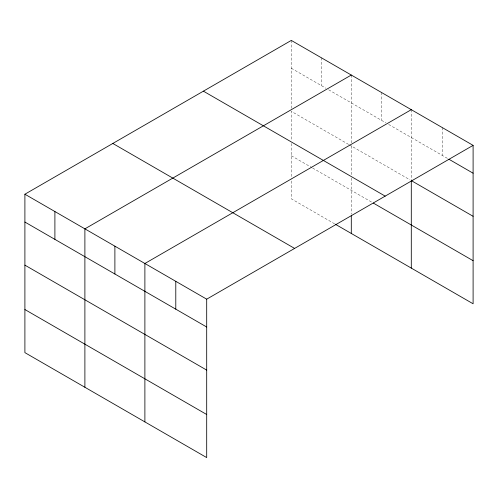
<?xml version="1.0" encoding="UTF-8"?>
<svg xmlns="http://www.w3.org/2000/svg" width="498" height="498" viewBox="0 0 498 498"><rect width="100%" height="100%" fill="white"/><g stroke="black" fill="none" stroke-linecap="round" stroke-linejoin="round"><path stroke-width="0.37" stroke-dasharray="2.49 1.87" d="M291.305 68.245L325.966 88.258M328.636 89.796L385.962 122.894M388.627 124.432L448.244 158.85M348.631 144.432L291.305 111.334L291.305 140.424M349.297 144.818L409.96 179.84M291.305 155.731L311.972 167.664M312.638 168.05L371.962 202.3M334.631 223.839L291.305 198.827L291.305 178.819M442.193 127.525L442.193 155.357M411.292 109.684L411.292 179.84M381.294 92.367L381.294 120.199M351.295 75.049L351.295 142.895M351.295 145.97L351.295 175.059M351.295 178.122L351.295 214.221M321.303 57.731L321.303 85.563M291.305 40.413L291.305 108.259M291.305 143.486L291.305 178.047"/><path stroke-width="0.75" d="M24.9 194.22L206.695 299.174L206.695 457.587L24.9 352.634L24.9 194.22L291.305 40.413L473.1 145.366L473.1 303.78L335.297 224.225M351.295 75.049L84.89 228.856L84.89 387.27M411.292 109.684L144.887 263.492L144.887 421.906M206.695 299.174L473.1 145.366M448.916 159.236L473.1 173.204M473.1 216.294L411.292 180.606L411.292 268.098M203.389 91.165L385.184 196.125M373.295 203.066L473.1 260.691M112.816 143.461L294.611 248.421M24.9 222.052L206.695 327.012M24.9 265.141L206.695 370.101M24.9 309.538L206.695 414.498M351.295 215.759L351.295 233.462M175.788 281.333L175.788 309.171M114.889 246.174L114.889 274.006M54.898 211.538L54.898 239.37"/></g></svg>
